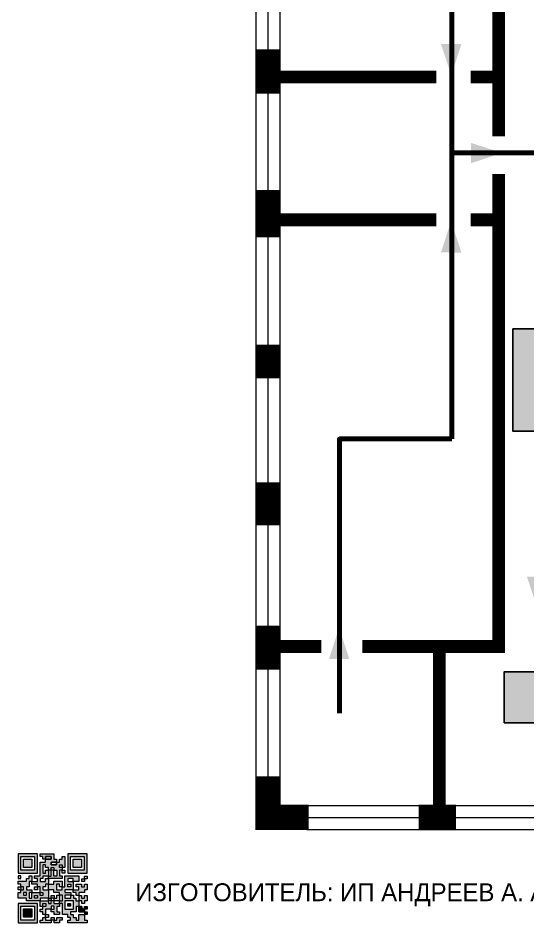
# Model space of a CAD drawing. Header units: millimetres. Extents: x 13810 to 67229, y 12374 to 21950.
# Drawn here: x 23558.8 to 23638.5, y 14562.4 to 14704 of the extents above; entities that cross this region are included whole.
import ezdxf

# ---------------------------------------------------------------- set-up
doc = ezdxf.new("R2010")
doc.units = ezdxf.units.MM
doc.layers.add('План_Штампы', color=7, linetype='Continuous')
doc.styles.add('обычный', font='arial.ttf')

# ---------------------------------------------------------------- blocks, each defined once
blk = doc.blocks.new('QR')
at = {"lineweight": 0}
h = blk.add_hatch(color=256, dxfattribs=at)
h.dxf.hatch_style = 1
h.paths.add_polyline_path([(9241.16, 2687.38), (9242.01, 2687.38), (9242.01, 2687.83), (9241.59, 2687.83), (9241.59, 2688.68), (9239.45, 2688.68), (9239.45, 2688.25), (9239.86, 2688.25), (9239.86, 2687.83), (9240.29, 2687.83), (9240.29, 2688.25), (9241.16, 2688.25), (9241.16, 2687.83), (9240.29, 2687.83), (9240.29, 2687.38), (9239.45, 2687.38), (9239.45, 2685.22), (9238.57, 2685.22), (9238.57, 2684.8), (9239.02, 2684.8), (9239.02, 2684.37), (9238.13, 2684.37), (9238.13, 2683.92), (9239.02, 2683.92), (9239.02, 2683.5), (9239.44, 2683.5), (9239.44, 2682.64), (9239.87, 2682.64), (9239.87, 2682.18), (9239.44, 2682.18), (9239.44, 2682.64), (9238.13, 2682.64), (9238.13, 2681.76), (9237.71, 2681.76), (9237.71, 2682.64), (9238.13, 2682.64), (9238.13, 2683.07), (9237.27, 2683.07), (9237.27, 2683.51), (9237.71, 2683.51), (9237.71, 2684.37), (9238.13, 2684.37), (9238.13, 2685.22), (9237.71, 2685.22), (9237.71, 2684.8), (9237.28, 2684.8), (9237.28, 2684.38), (9235.98, 2684.38), (9235.98, 2683.92), (9236.4, 2683.92), (9236.4, 2683.49), (9236.84, 2683.49), (9236.84, 2683.07), (9236.4, 2683.07), (9236.4, 2682.64), (9235.98, 2682.64), (9235.98, 2681.76), (9237.29, 2681.76), (9237.29, 2681.33), (9239.43, 2681.33), (9239.43, 2681.76), (9240.74, 2681.76), (9240.74, 2683.05), (9239.87, 2683.05), (9239.87, 2683.5), (9240.29, 2683.5), (9240.29, 2683.91), (9240.74, 2683.91), (9240.74, 2684.81), (9240.29, 2684.81), (9240.29, 2684.79), (9240.29, 2684.37), (9239.45, 2684.37), (9239.45, 2684.8), (9239.87, 2684.8), (9239.87, 2685.21), (9240.74, 2685.21), (9240.74, 2686.1), (9240.29, 2686.1), (9240.29, 2685.64), (9239.86, 2685.64), (9239.86, 2686.95), (9240.29, 2686.95), (9240.29, 2686.52), (9240.74, 2686.52), (9240.74, 2686.1), (9241.16, 2686.1), (9241.16, 2686.53), (9241.59, 2686.53), (9241.59, 2686.1), (9242.02, 2686.1), (9242.02, 2685.21), (9241.59, 2685.21), (9241.59, 2686.1), (9241.16, 2686.1), (9241.16, 2685.21), (9240.74, 2685.21), (9240.74, 2684.81), (9242.89, 2684.81), (9242.89, 2685.22), (9242.47, 2685.22), (9242.47, 2686.11), (9242.89, 2686.11), (9242.89, 2686.52), (9242.46, 2686.52), (9242.46, 2686.95), (9242.89, 2686.95), (9242.89, 2686.52), (9243.32, 2686.52), (9243.32, 2688.26), (9242.9, 2688.26), (9242.9, 2687.83), (9242.47, 2687.83), (9242.47, 2687.38), (9242.01, 2687.38), (9242.01, 2686.94), (9241.16, 2686.94)])
h.paths.add_polyline_path([(9239.02, 2682.18), (9239.02, 2681.76), (9238.54, 2681.76), (9238.54, 2682.18)], flags=16)
h.paths.add_polyline_path([(9237.27, 2682.65), (9237.27, 2682.19), (9236.83, 2682.19), (9236.83, 2682.65)], flags=16)
h = blk.add_hatch(color=256, dxfattribs=at)
h.dxf.hatch_style = 1
h.paths.add_polyline_path([(9238.15, 2687.83), (9236.83, 2687.83), (9236.83, 2686.52), (9238.15, 2686.52)], flags=0)
h.paths.add_polyline_path([(9239.01, 2685.65), (9239.01, 2688.68), (9235.98, 2688.68), (9235.98, 2685.65)])
h.paths.add_polyline_path([(9236.41, 2686.1), (9236.41, 2688.26), (9238.56, 2688.26), (9238.56, 2686.1)], flags=16)
h.paths.add_polyline_path([(9236.83, 2686.52), (9236.83, 2687.83), (9238.15, 2687.83), (9238.15, 2686.52)], flags=0)
h = blk.add_hatch(color=256, dxfattribs=at)
h.dxf.hatch_style = 1
h.paths.add_polyline_path([(9238.15, 2686.52), (9238.15, 2687.83), (9236.83, 2687.83), (9236.83, 2686.52)])
h.paths.add_polyline_path([(9245.91, 2686.52), (9245.91, 2687.83), (9244.59, 2687.83), (9244.59, 2686.52)], flags=0)
h.paths.add_polyline_path([(9246.77, 2685.65), (9246.77, 2688.68), (9243.74, 2688.68), (9243.74, 2685.65)])
h.paths.add_polyline_path([(9244.17, 2686.1), (9244.17, 2688.26), (9246.32, 2688.26), (9246.32, 2686.1)], flags=16)
h.paths.add_polyline_path([(9244.59, 2686.52), (9244.59, 2687.83), (9245.91, 2687.83), (9245.91, 2686.52)], flags=0)
h = blk.add_hatch(color=256, dxfattribs=at)
h.dxf.hatch_style = 1
h.paths.add_polyline_path([(9240.75, 2681.76), (9240.75, 2681.35), (9241.17, 2681.35), (9241.17, 2681.76)])
h.paths.add_polyline_path([(9241.6, 2682.18), (9241.17, 2682.18), (9241.17, 2681.76), (9241.6, 2681.76)])
h.paths.add_polyline_path([(9242.47, 2681.34), (9242.47, 2682.19), (9242.02, 2682.19), (9242.02, 2681.76), (9241.6, 2681.76), (9241.6, 2681.34)])
h.paths.add_polyline_path([(9239.87, 2678.3), (9239.44, 2678.3), (9239.44, 2677.89), (9241.17, 2677.89), (9241.17, 2678.3), (9240.28, 2678.3), (9240.28, 2678.73), (9239.87, 2678.73)])
h.paths.add_polyline_path([(9240.75, 2678.73), (9240.75, 2679.19), (9240.28, 2679.19), (9240.28, 2678.73)])
h.paths.add_polyline_path([(9241.6, 2678.73), (9241.17, 2678.73), (9241.17, 2678.3), (9241.6, 2678.3)])
h.paths.add_polyline_path([(9242.02, 2678.3), (9241.6, 2678.3), (9241.6, 2677.89), (9242.48, 2677.89), (9242.48, 2678.31), (9242.9, 2678.31), (9242.9, 2678.73), (9242.02, 2678.73)])
h.paths.add_polyline_path([(9246.36, 2684.37), (9246.36, 2684.79), (9245.93, 2684.79), (9245.93, 2684.37)])
h.paths.add_polyline_path([(9246.78, 2685.2), (9246.36, 2685.2), (9246.36, 2684.79), (9246.78, 2684.79)])
h.paths.add_polyline_path([(9245.91, 2687.83), (9244.59, 2687.83), (9244.59, 2686.52), (9245.91, 2686.52)])
h = blk.add_hatch(color=256, dxfattribs=at)
h.dxf.hatch_style = 1
h.paths.add_polyline_path([(9243.32, 2686.11), (9242.89, 2686.11), (9242.89, 2685.64), (9243.32, 2685.64)])
h.paths.add_polyline_path([(9239.02, 2683.07), (9239.02, 2683.5), (9238.56, 2683.5), (9238.56, 2683.07)])
h.paths.add_polyline_path([(9236.4, 2684.8), (9236.4, 2685.22), (9235.98, 2685.22), (9235.98, 2684.8)])
h.paths.add_polyline_path([(9236.4, 2683.07), (9236.4, 2683.49), (9235.98, 2683.49), (9235.98, 2683.07)])
h = blk.add_hatch(color=256, dxfattribs=at)
h.dxf.hatch_style = 1
h.paths.add_polyline_path([(9243.32, 2682.64), (9243.32, 2683.07), (9244.62, 2683.07), (9244.62, 2684.37), (9243.74, 2684.37), (9243.74, 2684.8), (9244.62, 2684.8), (9244.62, 2684.37), (9245.48, 2684.37), (9245.48, 2685.22), (9243.32, 2685.22), (9243.32, 2683.5), (9242.89, 2683.5), (9242.89, 2683.06), (9242.01, 2683.06), (9242.01, 2683.91), (9242.47, 2683.91), (9242.47, 2683.5), (9242.89, 2683.5), (9242.89, 2684.38), (9241.59, 2684.38), (9241.59, 2683.91), (9240.74, 2683.91), (9240.74, 2683.05), (9241.59, 2683.05), (9241.59, 2682.64), (9242.47, 2682.64), (9242.47, 2682.19), (9242.91, 2682.19), (9242.91, 2681.34), (9242.48, 2681.34), (9242.48, 2680.91), (9242.91, 2680.91), (9242.91, 2679.17), (9243.75, 2679.17), (9243.75, 2678.73), (9244.2, 2678.73), (9244.2, 2678.3), (9243.75, 2678.3), (9243.75, 2677.88), (9246.78, 2677.88), (9246.78, 2678.3), (9246.35, 2678.3), (9246.35, 2679.19), (9245.48, 2679.19), (9245.48, 2678.31), (9245.05, 2678.31), (9245.05, 2678.73), (9244.62, 2678.73), (9244.62, 2679.19), (9244.2, 2679.19), (9244.2, 2679.61), (9245.05, 2679.61), (9245.05, 2680.46), (9245.48, 2680.46), (9245.48, 2681.34), (9245.04, 2681.34), (9245.04, 2681.76), (9244.63, 2681.76), (9244.63, 2682.19), (9244.21, 2682.19), (9244.21, 2681.76), (9243.32, 2681.76), (9243.32, 2682.19), (9244.21, 2682.19), (9244.21, 2682.64)])
h.paths.add_polyline_path([(9243.75, 2683.49), (9243.75, 2683.92), (9244.21, 2683.92), (9244.21, 2683.49)], flags=16)
h.paths.add_polyline_path([(9243.32, 2681.34), (9244.63, 2681.34), (9244.63, 2680.04), (9243.32, 2680.04)], flags=16)
h.paths.add_polyline_path([(9243.76, 2680.89), (9244.18, 2680.89), (9244.18, 2680.48), (9243.76, 2680.48)], flags=0)
h = blk.add_hatch(color=256, dxfattribs=at)
h.dxf.hatch_style = 1
h.paths.add_polyline_path([(9246.36, 2683.07), (9246.78, 2683.07), (9246.78, 2683.92), (9246.36, 2683.92), (9246.36, 2683.49), (9245.92, 2683.49), (9245.92, 2683.92), (9245.06, 2683.92), (9245.06, 2683.49), (9245.48, 2683.49), (9245.48, 2683.07), (9244.62, 2683.07), (9244.62, 2682.65), (9245.05, 2682.65), (9245.05, 2682.18), (9245.48, 2682.18), (9245.48, 2682.65), (9246.36, 2682.65)])
h.paths.add_polyline_path([(9246.78, 2682.18), (9246.36, 2682.18), (9246.36, 2681.75), (9245.92, 2681.75), (9245.92, 2682.18), (9245.48, 2682.18), (9245.48, 2681.34), (9245.48, 2681.34), (9245.94, 2681.34), (9245.94, 2680.91), (9246.36, 2680.91), (9246.36, 2681.34), (9246.78, 2681.34)])
h = blk.add_hatch(color=256, dxfattribs=at)
h.dxf.hatch_style = 1
h.paths.add_polyline_path([(9235.98, 2680.9), (9235.98, 2677.86), (9239.02, 2677.86), (9239.02, 2680.9)])
h.paths.add_polyline_path([(9238.57, 2680.48), (9238.57, 2678.32), (9236.41, 2678.32), (9236.41, 2680.48)], flags=16)
h.paths.add_polyline_path([(9238.15, 2680.05), (9238.15, 2678.74), (9236.83, 2678.74), (9236.83, 2680.05)], flags=0)
h = blk.add_hatch(color=256, dxfattribs=at)
h.dxf.hatch_style = 1
h.paths.add_polyline_path([(9242.02, 2680.46), (9242.48, 2680.46), (9242.48, 2680.91), (9241.58, 2680.91), (9241.58, 2681.35), (9241.17, 2681.35), (9241.17, 2680.91), (9240.75, 2680.91), (9240.75, 2681.33), (9239.43, 2681.33), (9239.43, 2680.46), (9239.86, 2680.46), (9239.86, 2680.92), (9240.3, 2680.92), (9240.3, 2680.46), (9239.86, 2680.46), (9239.86, 2680.04), (9239.44, 2680.04), (9239.44, 2679.62), (9239.86, 2679.62), (9239.86, 2679.19), (9240.29, 2679.19), (9240.29, 2680.03), (9241.18, 2680.03), (9241.18, 2680.47), (9241.6, 2680.47), (9241.6, 2680.03), (9241.18, 2680.03), (9241.18, 2679.61), (9241.6, 2679.61), (9241.6, 2679.19), (9242.47, 2679.19), (9242.47, 2679.6), (9242.02, 2679.6)])
h = blk.add_hatch(color=256, dxfattribs=at)
h.dxf.hatch_style = 1
h.paths.add_polyline_path([(9244.18, 2680.48), (9244.18, 2680.89), (9243.76, 2680.89), (9243.76, 2680.48)])
h = blk.add_hatch(color=256, dxfattribs=at)
h.dxf.hatch_style = 1
h.paths.add_polyline_path([(9238.15, 2680.05), (9236.83, 2680.05), (9236.83, 2678.74), (9238.15, 2678.74)])
h = blk.add_hatch(color=256, dxfattribs=at)
h.dxf.hatch_style = 1
h.paths.add_polyline_path([(9245.93, 2680.04), (9245.93, 2680.46), (9245.48, 2680.46), (9245.48, 2679.62), (9246.35, 2679.62), (9246.35, 2680.04)])
h.paths.add_polyline_path([(9246.78, 2680.04), (9246.78, 2680.46), (9246.35, 2680.46), (9246.35, 2680.04)])
h.paths.add_polyline_path([(9246.78, 2679.18), (9246.78, 2679.62), (9246.35, 2679.62), (9246.35, 2679.18)])
for points in [[(9237.71, 2685.22), (9238.13, 2685.22), (9238.13, 2684.37), (9237.71, 2684.37), (9237.71, 2683.51), (9237.27, 2683.51), (9237.27, 2683.07), (9238.13, 2683.07), (9238.13, 2682.64), (9237.71, 2682.64), (9237.71, 2681.76), (9238.13, 2681.76), (9238.13, 2682.64), (9239.44, 2682.64), (9239.44, 2683.5), (9239.02, 2683.5), (9239.02, 2683.07), (9238.56, 2683.07), (9238.56, 2683.5), (9239.02, 2683.5), (9239.02, 2683.92), (9238.13, 2683.92), (9238.13, 2684.37), (9239.02, 2684.37), (9239.02, 2684.8), (9238.57, 2684.8), (9238.57, 2685.22), (9239.45, 2685.22), (9239.45, 2687.38), (9240.29, 2687.38), (9240.29, 2687.83), (9239.86, 2687.83), (9239.86, 2688.25), (9239.45, 2688.25), (9239.45, 2688.68), (9241.59, 2688.68), (9241.59, 2687.83), (9242.01, 2687.83), (9242.01, 2687.38), (9242.47, 2687.38), (9242.47, 2687.83), (9242.9, 2687.83), (9242.9, 2688.26), (9243.32, 2688.26), (9243.32, 2686.52), (9242.89, 2686.52), (9242.89, 2686.11), (9243.32, 2686.11), (9243.32, 2685.64), (9242.89, 2685.64), (9242.89, 2686.11), (9242.47, 2686.11), (9242.47, 2685.22), (9242.89, 2685.22), (9242.89, 2684.81), (9240.74, 2684.81), (9240.74, 2683.91), (9241.59, 2683.91), (9241.59, 2684.38), (9242.89, 2684.38), (9242.89, 2683.5), (9242.47, 2683.5), (9242.47, 2683.91), (9242.01, 2683.91), (9242.01, 2683.06), (9242.89, 2683.06), (9242.89, 2683.5), (9243.32, 2683.5), (9243.32, 2685.22), (9245.48, 2685.22), (9245.48, 2684.37), (9244.62, 2684.37), (9244.62, 2683.07), (9245.48, 2683.07), (9245.48, 2683.49), (9245.06, 2683.49), (9245.06, 2683.92), (9245.92, 2683.92), (9245.92, 2683.49), (9246.36, 2683.49), (9246.36, 2683.92), (9246.78, 2683.92), (9246.78, 2683.07), (9246.36, 2683.07), (9246.36, 2682.65), (9245.48, 2682.65), (9245.48, 2682.18), (9245.92, 2682.18), (9245.92, 2681.75), (9246.36, 2681.75), (9246.36, 2682.18), (9246.78, 2682.18), (9246.78, 2681.34), (9246.36, 2681.34), (9246.36, 2680.91), (9245.94, 2680.91), (9245.94, 2681.34), (9245.48, 2681.34), (9245.48, 2680.46), (9245.93, 2680.46), (9245.93, 2680.04), (9246.35, 2680.04), (9246.35, 2680.46), (9246.78, 2680.46), (9246.78, 2680.04), (9246.78, 2680.04), (9246.35, 2680.04), (9246.35, 2679.62), (9246.78, 2679.62), (9246.78, 2679.18), (9246.35, 2679.18), (9246.35, 2678.3), (9246.78, 2678.3), (9246.78, 2677.88), (9243.75, 2677.88), (9243.75, 2678.3), (9244.2, 2678.3), (9244.2, 2678.73), (9243.75, 2678.73), (9243.75, 2679.17), (9242.91, 2679.17), (9242.91, 2680.91), (9242.48, 2680.91), (9242.48, 2680.46), (9242.02, 2680.46), (9242.02, 2679.6), (9242.47, 2679.6), (9242.47, 2679.19), (9241.6, 2679.19), (9241.6, 2679.61), (9241.18, 2679.61), (9241.18, 2680.03), (9240.29, 2680.03), (9240.29, 2679.19), (9240.75, 2679.19), (9240.75, 2678.73), (9240.28, 2678.73), (9240.28, 2678.3), (9241.17, 2678.3), (9241.17, 2678.73), (9241.6, 2678.73), (9241.6, 2678.3), (9242.02, 2678.3), (9242.02, 2678.73), (9242.9, 2678.73), (9242.9, 2678.31), (9242.48, 2678.31), (9242.48, 2677.89), (9241.6, 2677.89), (9241.6, 2678.3), (9241.17, 2678.3), (9241.17, 2677.89), (9239.44, 2677.89), (9239.44, 2678.3), (9239.87, 2678.3), (9239.87, 2678.73), (9240.28, 2678.73), (9240.28, 2679.19), (9240.29, 2679.19), (9239.86, 2679.19), (9239.86, 2679.62), (9239.44, 2679.62), (9239.44, 2680.04), (9239.86, 2680.04), (9239.86, 2680.46), (9239.43, 2680.46), (9239.43, 2681.33), (9237.29, 2681.33), (9237.29, 2681.76), (9235.98, 2681.76), (9235.98, 2682.64), (9236.4, 2682.64), (9236.4, 2683.07), (9235.98, 2683.07), (9235.98, 2683.49), (9236.4, 2683.49), (9236.4, 2683.92), (9235.98, 2683.92), (9235.98, 2684.38), (9237.28, 2684.38), (9237.28, 2684.8), (9237.71, 2684.8), (9237.71, 2685.22), (9237.92, 2685.22)], [(9240.74, 2686.1), (9240.74, 2686.52), (9240.29, 2686.52), (9240.29, 2686.95), (9239.86, 2686.95), (9239.86, 2685.64), (9240.29, 2685.64), (9240.29, 2686.1), (9240.74, 2686.1), (9240.74, 2686.52)], [(9240.74, 2685.21), (9239.87, 2685.21), (9239.87, 2684.8), (9239.45, 2684.8), (9239.45, 2684.37), (9240.29, 2684.37), (9240.29, 2684.79), (9240.29, 2684.81), (9240.74, 2684.81), (9240.74, 2685.21), (9239.87, 2685.21)], [(9240.74, 2683.91), (9240.29, 2683.91), (9240.29, 2683.5), (9239.87, 2683.5), (9239.87, 2683.05), (9240.74, 2683.05), (9240.74, 2683.91)], [(9244.62, 2684.37), (9244.62, 2684.8), (9243.74, 2684.8), (9243.74, 2684.37), (9244.62, 2684.37)], [(9240.74, 2683.05), (9240.74, 2681.76), (9239.43, 2681.76), (9239.43, 2681.33), (9240.75, 2681.33), (9240.75, 2681.35), (9240.75, 2680.91), (9241.17, 2680.91), (9241.17, 2681.35), (9241.58, 2681.35), (9241.58, 2680.91), (9242.48, 2680.91), (9242.48, 2681.34), (9242.91, 2681.34), (9242.91, 2682.19), (9242.47, 2682.19), (9242.47, 2682.64), (9241.59, 2682.64), (9241.59, 2683.05), (9240.74, 2683.05)], [(9241.6, 2681.76), (9242.02, 2681.76), (9242.02, 2682.19), (9242.47, 2682.19), (9242.47, 2681.34), (9241.6, 2681.34), (9241.6, 2681.76)], [(9244.62, 2683.07), (9243.32, 2683.07), (9243.32, 2682.64), (9244.21, 2682.64), (9244.21, 2682.19), (9243.32, 2682.19), (9243.32, 2681.76), (9244.21, 2681.76), (9244.21, 2682.19), (9244.63, 2682.19), (9244.63, 2681.76), (9245.04, 2681.76), (9245.04, 2681.34), (9245.48, 2681.34)], [(9245.48, 2682.18), (9245.05, 2682.18), (9245.05, 2682.65), (9244.62, 2682.65), (9244.62, 2683.07)], [(9245.48, 2682.18), (9245.48, 2681.34)], [(9239.86, 2680.46), (9239.86, 2680.92), (9240.3, 2680.92), (9240.3, 2680.46), (9239.86, 2680.46)], [(9245.48, 2680.46), (9245.05, 2680.46), (9245.05, 2679.61), (9244.2, 2679.61), (9244.2, 2679.19), (9244.62, 2679.19), (9244.62, 2678.73), (9245.05, 2678.73), (9245.05, 2678.31), (9245.48, 2678.31), (9245.48, 2679.19), (9246.35, 2679.19), (9246.35, 2679.07)], [(9246.35, 2679.62), (9245.48, 2679.62), (9245.48, 2680.46)], [(9245.48, 2680.46), (9245.48, 2679.62), (9246.35, 2679.62), (9246.35, 2680.04), (9245.93, 2680.04), (9245.93, 2680.46), (9245.48, 2680.46), (9245.48, 2679.62)], [(9246.35, 2679.62), (9246.35, 2679.18)]]:
    blk.add_lwpolyline(points, dxfattribs=at)
for points in [[(9235.98, 2685.65), (9239.01, 2685.65), (9239.01, 2688.68), (9235.98, 2688.68)], [(9236.41, 2688.26), (9238.56, 2688.26), (9238.56, 2686.1), (9236.41, 2686.1)], [(9236.83, 2687.83), (9238.15, 2687.83), (9238.15, 2686.52), (9236.83, 2686.52)], [(9240.29, 2687.83), (9241.16, 2687.83), (9241.16, 2688.25), (9240.29, 2688.25)], [(9240.29, 2688.25), (9241.16, 2688.25), (9241.16, 2687.83), (9240.29, 2687.83)], [(9243.74, 2685.65), (9246.77, 2685.65), (9246.77, 2688.68), (9243.74, 2688.68)], [(9244.17, 2688.26), (9246.32, 2688.26), (9246.32, 2686.1), (9244.17, 2686.1)], [(9244.59, 2687.83), (9245.91, 2687.83), (9245.91, 2686.52), (9244.59, 2686.52)], [(9242.01, 2687.38), (9241.16, 2687.38), (9241.16, 2686.94), (9242.01, 2686.94)], [(9241.16, 2687.38), (9242.01, 2687.38), (9242.01, 2686.94), (9241.16, 2686.94)], [(9241.16, 2686.53), (9241.59, 2686.53), (9241.59, 2686.1), (9241.16, 2686.1)], [(9242.89, 2686.52), (9242.46, 2686.52), (9242.46, 2686.95), (9242.89, 2686.95)], [(9235.98, 2684.8), (9236.4, 2684.8), (9236.4, 2685.22), (9235.98, 2685.22)], [(9241.16, 2686.1), (9240.74, 2686.1), (9240.74, 2685.21), (9241.16, 2685.21)], [(9241.59, 2686.1), (9242.02, 2686.1), (9242.02, 2685.21), (9241.59, 2685.21)], [(9246.36, 2685.2), (9246.78, 2685.2), (9246.78, 2684.79), (9246.36, 2684.79)], [(9243.75, 2683.92), (9244.21, 2683.92), (9244.21, 2683.49), (9243.75, 2683.49)], [(9245.93, 2684.79), (9246.36, 2684.79), (9246.36, 2684.37), (9245.93, 2684.37)], [(9236.4, 2683.07), (9236.84, 2683.07), (9236.84, 2683.49), (9236.4, 2683.49)], [(9236.83, 2682.19), (9237.27, 2682.19), (9237.27, 2682.65), (9236.83, 2682.65)], [(9238.54, 2682.18), (9239.02, 2682.18), (9239.02, 2681.76), (9238.54, 2681.76)], [(9239.44, 2682.64), (9239.87, 2682.64), (9239.87, 2682.18), (9239.44, 2682.18)], [(9241.17, 2682.18), (9241.6, 2682.18), (9241.6, 2681.76), (9241.17, 2681.76)], [(9235.98, 2677.86), (9239.02, 2677.86), (9239.02, 2680.9), (9235.98, 2680.9)], [(9240.75, 2681.76), (9241.17, 2681.76), (9241.17, 2681.35), (9240.75, 2681.35)], [(9243.32, 2680.04), (9244.63, 2680.04), (9244.63, 2681.34), (9243.32, 2681.34)], [(9243.76, 2680.89), (9244.18, 2680.89), (9244.18, 2680.48), (9243.76, 2680.48)], [(9236.41, 2680.48), (9238.57, 2680.48), (9238.57, 2678.32), (9236.41, 2678.32)], [(9236.83, 2680.05), (9238.15, 2680.05), (9238.15, 2678.74), (9236.83, 2678.74)], [(9241.18, 2680.03), (9241.6, 2680.03), (9241.6, 2680.47), (9241.18, 2680.47)]]:
    blk.add_lwpolyline(points, close=True, dxfattribs=at)
blk = doc.blocks.new('A$C32E8229D')
at = {"true_color": 0xffffff}
blk.add_hatch(color=7, dxfattribs=at).paths.add_polyline_path([(0, 0), (0, -8), (16, -8), (16, 0)])
h = blk.add_hatch(color=126)
h.paths.add_polyline_path([(0.2, -0.2), (15.8, -0.2), (15.8, -7.8), (0.2, -7.8)])
h.paths.add_polyline_path([(13.49, -2.05), (12.08, -2.05), (11.37, -2.63, 0.162397), (11.29, -2.84), (11.29, -3.63), (10.35, -3.63), (10.35, -4.05), (11.68, -4.05), (11.68, -3.48), (12.26, -4.28), (11.29, -5.1), (11.29, -6.78), (11.85, -6.78), (11.85, -5.44), (12.8, -4.64), (12.8, -5.94), (14.46, -5.94), (14.46, -5.39), (13.45, -5.39), (13.45, -3.97), (12.46, -2.59), (13.15, -2.59), (13.69, -3.34), (14.18, -3)], flags=16)
h.paths.add_polyline_path([(10.74, -1.82, 1), (11.8, -1.82, 1)], flags=16)
h.paths.add_polyline_path([(9.39, -3.59), (5.99, -3.59), (6.56, -3.03), (5.91, -3.03), (5.1, -3.83), (5.91, -4.64), (6.56, -4.64), (5.99, -4.09), (9.39, -4.09)], flags=16)
h.paths.add_polyline_path([(4.29, -1.08), (1.72, -1.08), (1.72, -6.6), (4.29, -6.6)], flags=16)
at = {"color": 126}
blk.add_lwpolyline([(16, -8), (0, -8), (0, 0), (16, 0)], close=True, dxfattribs=at)

msp = doc.modelspace()

# ---------------------------------------------------------------- linework, layer by layer
at = {"lineweight": 0}
for points in [[(23596.03, 14585.2), (23596.03, 14817.59)], [(23597.87, 14585.32), (23597.87, 14817.71)], [(23599.77, 14585.02), (23599.77, 14817.41)], [(23604.11, 14580.76), (23917.87, 14580.76)], [(23604.22, 14578.88), (23917.97, 14578.88)], [(23603.96, 14576.96), (23917.72, 14576.96)]]:
    msp.add_lwpolyline(points, dxfattribs=at)
at = {"lineweight": 100, "const_width": 2, "elevation": 2}
for points in [[(23633.96, 14685.54), (23633.96, 14790.41)], [(23597.87, 14694.82), (23624.21, 14694.82)], [(23633.96, 14694.82), (23629.6, 14694.82)], [(23624.69, 14605.64), (23633.96, 14605.64), (23633.96, 14679.65)], [(23597.87, 14672.45), (23624.21, 14672.45)], [(23633.96, 14672.45), (23629.6, 14672.45)], [(23606.22, 14605.64), (23597.59, 14605.64)], [(23624.69, 14578.88), (23624.69, 14605.64), (23612.62, 14605.64)]]:
    msp.add_lwpolyline(points, dxfattribs=at)
at = {"color": 126, "lineweight": 100, "true_color": 0x008754}
for points in [[(23623.11, 14751.63), (23623.11, 14727.49), (23626.61, 14722.51), (23626.61, 14638.14)], [(23640.21, 14682.93), (23626.61, 14682.93)], [(23609.05, 14595.18), (23609.05, 14638.14), (23626.61, 14638.14)]]:
    msp.add_lwpolyline(points, dxfattribs=at)
at = {"lineweight": 0, "const_width": 4}
for points in [[(23597.87, 14692.2), (23597.87, 14699.16)], [(23597.87, 14669.73), (23597.87, 14677.14)], [(23597.87, 14647.62), (23597.87, 14652.88)], [(23597.87, 14624.61), (23597.87, 14631.34)], [(23597.87, 14602.01), (23597.87, 14608.89)], [(23604.22, 14578.88), (23597.87, 14578.88), (23597.87, 14585.32)], [(23627.27, 14578.88), (23621.47, 14578.88)]]:
    msp.add_lwpolyline(points, dxfattribs=at)
at = {"layer": 'План_Штампы', "color": 126, "true_color": 0x008754}
for points in [[(23624.94, 14699.98), (23628.13, 14699.98), (23626.56, 14695.08)], [(23629.61, 14681.31), (23629.62, 14684.5), (23634.52, 14682.93)], [(23628.13, 14667.33), (23624.94, 14667.34), (23626.52, 14672.24)], [(23638.39, 14616.58), (23641.58, 14616.57), (23640.01, 14611.67)], [(23610.6, 14603.66), (23607.41, 14603.67), (23608.99, 14608.57)]]:
    msp.add_solid(points, dxfattribs=at)

# ---------------------------------------------------------------- block references
at = {"color": 22, "lineweight": 100, "true_color": 0xbb1e10}
msp.add_blockref('QR', (14322.78, 11884.49), dxfattribs=at)
at = {"layer": 'План_Штампы', "color": 126, "true_color": 0x008754, "xscale": -1, "rotation": 270}
msp.add_blockref('A$C32E8229D', (23644.17, 14639.38), dxfattribs=at)
at = {"layer": 'План_Штампы', "color": 126, "true_color": 0x008754, "xscale": -1}
msp.add_blockref('A$C32E8229D', (23650.82, 14601.66), dxfattribs=at)

# ---------------------------------------------------------------- texts
at = {"lineweight": 0, "insert": (23651.13, 14566.75), "char_height": 2.8, "width": 191.3484, "attachment_point": 5, "style": 'обычный'}
msp.add_mtext('\\pi-8.4,l8.4,t8.4;{\\fProxima Nova Rg|b0|i0|c204|p2;ИЗГОТОВИТЕЛЬ: ИП АНДРЕЕВ А. А.\\fProxima Nova Rg|b0|i0|c0|p2; \\fProxima Nova Rg|b0|i0|c204|p2;ФП-24 - 2022/ 200-25-1440 ГОСТ 34428-2018-Е\\H1.2266x; }', dxfattribs=at)

doc.saveas('drawing.dxf')
